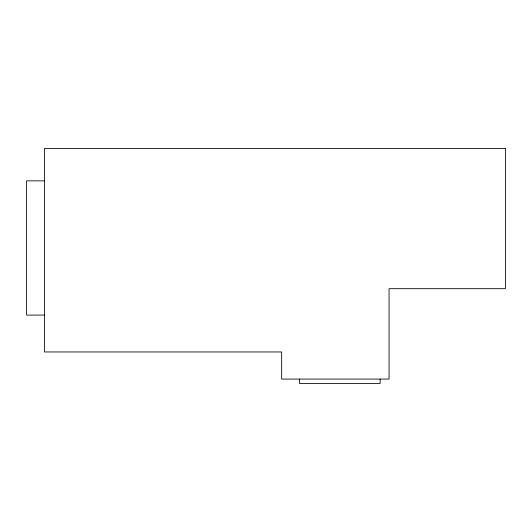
<?xml version="1.0" encoding="UTF-8"?>
<svg xmlns="http://www.w3.org/2000/svg" width="532" height="532" viewBox="0 0 532 532"><rect width="100%" height="100%" fill="white"/><g stroke="black" fill="none" stroke-linecap="round" stroke-linejoin="round"><path stroke-width="0.8" d="M44.502 180.847L26.6 180.847L26.6 315.09L44.502 315.09M380.107 379.077L380.107 383.552L299.563 383.552L299.563 379.077M505.4 148.448L44.502 148.448L44.502 351.958L281.661 351.958L281.661 379.077L389.058 379.077L389.058 288.69L505.4 288.69L505.4 148.448"/></g></svg>
